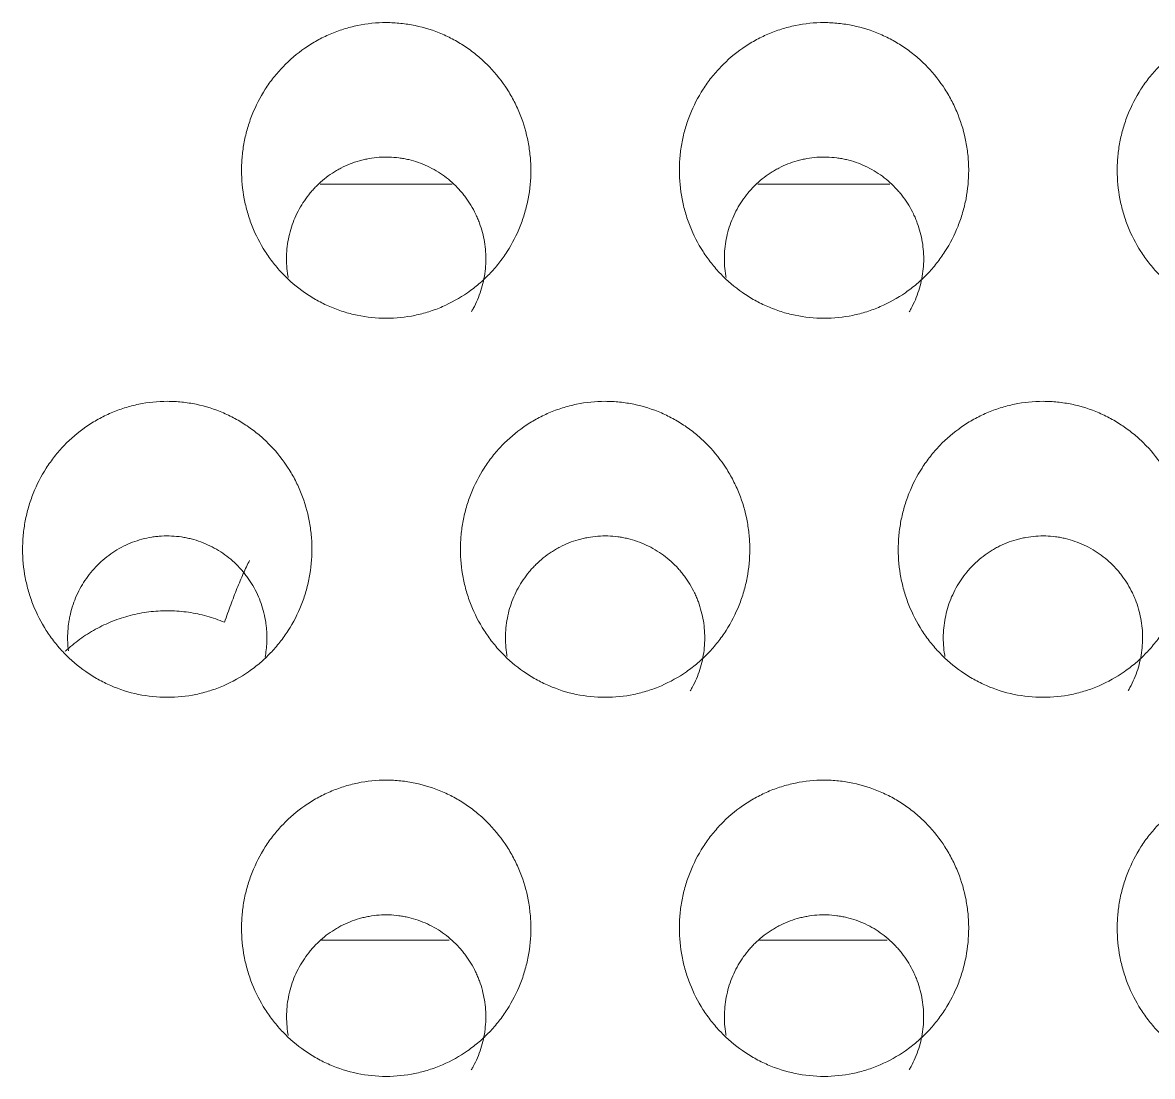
# Model space of a CAD drawing. Header units: inches. Extents: x 3778 to 56227, y -16914 to 35091.
# Drawn here: x 42597.91 to 42605.61, y -12648.33 to -12641.14 of the extents above; entities that cross this region are included whole.
import ezdxf

# ---------------------------------------------------------------- set-up
doc = ezdxf.new("R2010")
doc.units = ezdxf.units.IN
doc.header["$LTSCALE"] = 100
doc.header["$MEASUREMENT"] = 0
doc.layers.add('2-con', color=2, linetype='Continuous')
doc.layers.add('mark-B', color=2, linetype='Continuous', lineweight=20)

# ---------------------------------------------------------------- blocks, each defined once
blk = doc.blocks.new('무풍1WAY 대형')
at = {"layer": 'mark-B'}
for p, q in [((80.2464, -431.5502), (81.1172, -431.5502)), ((83.2341, -431.5502), (84.1049, -431.5502))]:
    blk.add_line(p, q, dxfattribs=at)
for points, knots in [([(77.6887, -430.621), (77.6222, -430.621), (77.5569, -430.6278), (77.4607, -430.6478), (77.4289, -430.6561), (77.3816, -430.671), (77.3659, -430.6764), (77.3349, -430.688), (77.3197, -430.6942), (77.2443, -430.7268), (77.1873, -430.7587), (77.1064, -430.815), (77.0802, -430.8354), (77.0303, -430.8781), (76.9829, -430.923), (76.9402, -430.9722), (76.91, -431.0107), (76.9002, -431.0238), (76.8812, -431.0505), (76.872, -431.0641), (76.8277, -431.1333), (76.7982, -431.1912), (76.7623, -431.2817), (76.7517, -431.3125), (76.738, -431.3595), (76.7338, -431.3754), (76.7262, -431.4073), (76.7228, -431.4232), (76.7076, -431.5031), (76.7015, -431.5675), (76.7015, -431.6487), (76.7019, -431.6649), (76.7034, -431.6975), (76.7046, -431.7139), (76.7092, -431.7628), (76.7138, -431.795), (76.732, -431.8905), (76.7501, -431.9527), (76.7861, -432.0436), (76.7998, -432.0737), (76.8295, -432.1318), (76.8458, -432.16), (76.8982, -432.2419), (76.9384, -432.2932), (76.9953, -432.3527), (77.007, -432.3643), (77.0309, -432.3868), (77.0674, -432.4197), (77.1318, -432.4696), (77.1871, -432.5043), (77.2301, -432.5283), (77.2447, -432.536), (77.2743, -432.5506), (77.2894, -432.5576), (77.365, -432.5903), (77.4274, -432.6101), (77.5237, -432.6302), (77.5563, -432.6353), (77.6224, -432.6421), (77.6553, -432.6438), (77.7538, -432.6439), (77.819, -432.6373), (77.9, -432.6206), (77.9162, -432.6168), (77.9482, -432.6084), (77.9957, -432.5947), (78.0724, -432.5661), (78.1312, -432.5372), (78.1886, -432.5052), (78.2168, -432.4876), (78.2978, -432.4312), (78.3473, -432.3888), (78.4039, -432.3299), (78.4149, -432.3178), (78.4364, -432.293), (78.447, -432.2803), (78.4775, -432.2416), (78.4964, -432.2149), (78.549, -432.1328), (78.5787, -432.075), (78.609, -431.9989), (78.6147, -431.9835), (78.6253, -431.9525), (78.64, -431.9059), (78.659, -431.8271), (78.6681, -431.7629), (78.6727, -431.7144), (78.6739, -431.6982), (78.6754, -431.6655), (78.6758, -431.6491), (78.6758, -431.5674), (78.6697, -431.5029), (78.6516, -431.4075), (78.644, -431.3759), (78.6304, -431.3288), (78.6254, -431.3132), (78.6148, -431.2821), (78.6092, -431.2668), (78.5791, -431.1911), (78.5496, -431.1334), (78.4971, -431.0511), (78.4782, -431.0245), (78.4375, -430.9726), (78.416, -430.9479), (78.3484, -430.8772), (78.299, -430.8347), (78.2318, -430.7877), (78.218, -430.7786), (78.19, -430.761), (78.1758, -430.7526), (78.1327, -430.7285), (78.1034, -430.714), (78.0134, -430.675), (77.9509, -430.655), (77.8209, -430.6278), (77.7551, -430.621), (77.6887, -430.621)], [0, 0, 0, 0, 0.03125, 0.03125, 0.046875, 0.046875, 0.054688, 0.054688, 0.0625, 0.0625, 0.09375, 0.09375, 0.109375, 0.109375, 0.125, 0.140625, 0.140625, 0.148438, 0.148438, 0.15625, 0.15625, 0.1875, 0.1875, 0.203125, 0.203125, 0.210938, 0.210938, 0.21875, 0.21875, 0.25, 0.25, 0.257813, 0.257813, 0.265625, 0.265625, 0.28125, 0.28125, 0.3125, 0.3125, 0.328125, 0.328125, 0.34375, 0.34375, 0.375, 0.375, 0.382812, 0.382812, 0.390625, 0.40625, 0.421875, 0.421875, 0.429687, 0.429687, 0.4375, 0.4375, 0.46875, 0.46875, 0.484375, 0.484375, 0.5, 0.5, 0.53125, 0.53125, 0.539063, 0.539063, 0.546875, 0.5625, 0.578125, 0.578125, 0.59375, 0.59375, 0.625, 0.625, 0.632813, 0.632813, 0.640625, 0.640625, 0.65625, 0.65625, 0.6875, 0.6875, 0.695313, 0.695313, 0.703125, 0.71875, 0.734375, 0.734375, 0.742188, 0.742188, 0.75, 0.75, 0.78125, 0.78125, 0.796875, 0.796875, 0.804688, 0.804688, 0.8125, 0.8125, 0.84375, 0.84375, 0.859375, 0.859375, 0.875, 0.875, 0.90625, 0.90625, 0.914063, 0.914063, 0.921875, 0.921875, 0.9375, 0.9375, 0.96875, 0.96875, 1, 1, 1, 1]), ([(80.6762, -430.621), (80.6098, -430.621), (80.5445, -430.6278), (80.4482, -430.6478), (80.4164, -430.6561), (80.3692, -430.671), (80.3535, -430.6764), (80.3225, -430.688), (80.3072, -430.6942), (80.2319, -430.7268), (80.1748, -430.7587), (80.094, -430.815), (80.0677, -430.8354), (80.0179, -430.8781), (79.9705, -430.923), (79.9278, -430.9722), (79.8975, -431.0107), (79.8877, -431.0238), (79.8688, -431.0505), (79.8595, -431.0641), (79.8153, -431.1333), (79.7857, -431.1912), (79.7498, -431.2817), (79.7393, -431.3125), (79.7256, -431.3595), (79.7214, -431.3754), (79.7137, -431.4073), (79.7103, -431.4232), (79.6951, -431.5031), (79.6891, -431.5675), (79.6891, -431.6487), (79.6894, -431.6649), (79.691, -431.6975), (79.6921, -431.7139), (79.6967, -431.7628), (79.7014, -431.795), (79.7196, -431.8905), (79.7376, -431.9527), (79.7737, -432.0436), (79.7873, -432.0737), (79.8171, -432.1318), (79.8333, -432.16), (79.8858, -432.2419), (79.9259, -432.2932), (79.9829, -432.3527), (79.9946, -432.3643), (80.0184, -432.3868), (80.0549, -432.4197), (80.1193, -432.4696), (80.1747, -432.5043), (80.2176, -432.5283), (80.2322, -432.536), (80.2619, -432.5506), (80.2769, -432.5576), (80.3526, -432.5903), (80.4149, -432.6101), (80.5112, -432.6302), (80.5438, -432.6353), (80.6099, -432.6421), (80.6429, -432.6438), (80.7413, -432.6439), (80.8065, -432.6373), (80.8875, -432.6206), (80.9037, -432.6168), (80.9357, -432.6084), (80.9832, -432.5947), (81.06, -432.5661), (81.1187, -432.5372), (81.1762, -432.5052), (81.2044, -432.4876), (81.2853, -432.4312), (81.3348, -432.3888), (81.3914, -432.3299), (81.4025, -432.3178), (81.424, -432.293), (81.4345, -432.2803), (81.465, -432.2416), (81.4839, -432.2149), (81.5366, -432.1328), (81.5663, -432.075), (81.5965, -431.9989), (81.6022, -431.9835), (81.6128, -431.9525), (81.6276, -431.9059), (81.6465, -431.8271), (81.6557, -431.7629), (81.6603, -431.7144), (81.6614, -431.6982), (81.663, -431.6655), (81.6634, -431.6491), (81.6634, -431.5674), (81.6573, -431.5029), (81.6391, -431.4075), (81.6316, -431.3759), (81.6179, -431.3288), (81.613, -431.3132), (81.6024, -431.2821), (81.5967, -431.2668), (81.5667, -431.1911), (81.5371, -431.1334), (81.4846, -431.0511), (81.4657, -431.0245), (81.425, -430.9726), (81.4035, -430.9479), (81.3359, -430.8772), (81.2865, -430.8347), (81.2193, -430.7877), (81.2056, -430.7786), (81.1776, -430.761), (81.1633, -430.7526), (81.1203, -430.7285), (81.0909, -430.714), (81.001, -430.675), (80.9385, -430.655), (80.8084, -430.6278), (80.7427, -430.621), (80.6762, -430.621)], [0, 0, 0, 0, 0.03125, 0.03125, 0.046875, 0.046875, 0.054688, 0.054688, 0.0625, 0.0625, 0.09375, 0.09375, 0.109375, 0.109375, 0.125, 0.140625, 0.140625, 0.148438, 0.148438, 0.15625, 0.15625, 0.1875, 0.1875, 0.203125, 0.203125, 0.210938, 0.210938, 0.21875, 0.21875, 0.25, 0.25, 0.257813, 0.257813, 0.265625, 0.265625, 0.28125, 0.28125, 0.3125, 0.3125, 0.328125, 0.328125, 0.34375, 0.34375, 0.375, 0.375, 0.382813, 0.382813, 0.390625, 0.40625, 0.421875, 0.421875, 0.429688, 0.429688, 0.4375, 0.4375, 0.46875, 0.46875, 0.484375, 0.484375, 0.5, 0.5, 0.53125, 0.53125, 0.539063, 0.539063, 0.546875, 0.5625, 0.578125, 0.578125, 0.59375, 0.59375, 0.625, 0.625, 0.632813, 0.632813, 0.640625, 0.640625, 0.65625, 0.65625, 0.6875, 0.6875, 0.695313, 0.695313, 0.703125, 0.71875, 0.734375, 0.734375, 0.742188, 0.742188, 0.75, 0.75, 0.78125, 0.78125, 0.796875, 0.796875, 0.804688, 0.804688, 0.8125, 0.8125, 0.84375, 0.84375, 0.859375, 0.859375, 0.875, 0.875, 0.90625, 0.90625, 0.914062, 0.914062, 0.921875, 0.921875, 0.9375, 0.9375, 0.96875, 0.96875, 1, 1, 1, 1]), ([(83.6638, -430.621), (83.5973, -430.621), (83.532, -430.6278), (83.4358, -430.6478), (83.404, -430.6561), (83.3567, -430.671), (83.341, -430.6764), (83.31, -430.688), (83.2948, -430.6942), (83.2194, -430.7268), (83.1624, -430.7587), (83.0815, -430.815), (83.0553, -430.8354), (83.0054, -430.8781), (82.958, -430.923), (82.9153, -430.9722), (82.8851, -431.0107), (82.8753, -431.0238), (82.8563, -431.0505), (82.8471, -431.0641), (82.8028, -431.1333), (82.7733, -431.1912), (82.7374, -431.2817), (82.7268, -431.3125), (82.7131, -431.3595), (82.7089, -431.3754), (82.7013, -431.4073), (82.6979, -431.4232), (82.6827, -431.5031), (82.6766, -431.5675), (82.6766, -431.6487), (82.677, -431.6649), (82.6785, -431.6975), (82.6797, -431.7139), (82.6843, -431.7628), (82.6889, -431.795), (82.7071, -431.8905), (82.7252, -431.9527), (82.7612, -432.0436), (82.7749, -432.0737), (82.8046, -432.1318), (82.8208, -432.16), (82.8733, -432.2419), (82.9134, -432.2932), (82.9704, -432.3527), (82.9821, -432.3643), (83.006, -432.3868), (83.0425, -432.4197), (83.1069, -432.4696), (83.1622, -432.5043), (83.2052, -432.5283), (83.2198, -432.536), (83.2494, -432.5506), (83.2645, -432.5576), (83.3401, -432.5903), (83.4025, -432.6101), (83.4988, -432.6302), (83.5314, -432.6353), (83.5975, -432.6421), (83.6304, -432.6438), (83.7289, -432.6439), (83.7941, -432.6373), (83.875, -432.6206), (83.8913, -432.6168), (83.9233, -432.6084), (83.9708, -432.5947), (84.0475, -432.5661), (84.1063, -432.5372), (84.1637, -432.5052), (84.1919, -432.4876), (84.2729, -432.4312), (84.3224, -432.3888), (84.379, -432.3299), (84.39, -432.3178), (84.4115, -432.293), (84.4221, -432.2803), (84.4526, -432.2416), (84.4715, -432.2149), (84.5241, -432.1328), (84.5538, -432.075), (84.584, -431.9989), (84.5898, -431.9835), (84.6004, -431.9525), (84.6151, -431.9059), (84.634, -431.8271), (84.6432, -431.7629), (84.6478, -431.7144), (84.649, -431.6982), (84.6505, -431.6655), (84.6509, -431.6491), (84.6509, -431.5674), (84.6448, -431.5029), (84.6267, -431.4075), (84.6191, -431.3759), (84.6055, -431.3288), (84.6005, -431.3132), (84.5899, -431.2821), (84.5842, -431.2668), (84.5542, -431.1911), (84.5247, -431.1334), (84.4722, -431.0511), (84.4533, -431.0245), (84.4125, -430.9726), (84.3911, -430.9479), (84.3235, -430.8772), (84.2741, -430.8347), (84.2069, -430.7877), (84.1931, -430.7786), (84.1651, -430.761), (84.1509, -430.7526), (84.1078, -430.7285), (84.0785, -430.714), (83.9885, -430.675), (83.926, -430.655), (83.796, -430.6278), (83.7302, -430.621), (83.6638, -430.621)], [0, 0, 0, 0, 0.03125, 0.03125, 0.046875, 0.046875, 0.054687, 0.054687, 0.0625, 0.0625, 0.09375, 0.09375, 0.109375, 0.109375, 0.125, 0.140625, 0.140625, 0.148437, 0.148437, 0.15625, 0.15625, 0.1875, 0.1875, 0.203125, 0.203125, 0.210937, 0.210937, 0.21875, 0.21875, 0.25, 0.25, 0.257812, 0.257812, 0.265625, 0.265625, 0.28125, 0.28125, 0.3125, 0.3125, 0.328125, 0.328125, 0.34375, 0.34375, 0.375, 0.375, 0.382812, 0.382812, 0.390625, 0.40625, 0.421875, 0.421875, 0.429687, 0.429687, 0.4375, 0.4375, 0.46875, 0.46875, 0.484375, 0.484375, 0.5, 0.5, 0.53125, 0.53125, 0.539062, 0.539062, 0.546875, 0.5625, 0.578125, 0.578125, 0.59375, 0.59375, 0.625, 0.625, 0.632812, 0.632812, 0.640625, 0.640625, 0.65625, 0.65625, 0.6875, 0.6875, 0.695312, 0.695312, 0.703125, 0.71875, 0.734375, 0.734375, 0.742187, 0.742187, 0.75, 0.75, 0.78125, 0.78125, 0.796875, 0.796875, 0.804687, 0.804687, 0.8125, 0.8125, 0.84375, 0.84375, 0.859375, 0.859375, 0.875, 0.875, 0.90625, 0.90625, 0.914062, 0.914062, 0.921875, 0.921875, 0.9375, 0.9375, 0.96875, 0.96875, 1, 1, 1, 1]), ([(80.0956, -430.6651), (80.0912, -430.6725), (80.0869, -430.68), (80.0719, -430.7075), (80.0621, -430.7278), (80.0358, -430.7896), (80.0222, -430.8321), (80.0079, -430.898), (80.0042, -430.9204), (79.9988, -430.9651), (79.9972, -430.9876), (79.9967, -431.0102)], [0, 0, 0, 0, 0.071147, 0.071147, 0.256917, 0.256917, 0.628459, 0.628459, 0.814229, 0.814229, 1, 1, 1, 1]), ([(83.0832, -430.6651), (83.0788, -430.6725), (83.0745, -430.68), (83.0595, -430.7075), (83.0497, -430.7278), (83.0233, -430.7896), (83.0098, -430.8321), (82.9955, -430.898), (82.9917, -430.9204), (82.9864, -430.9651), (82.9848, -430.9876), (82.9842, -431.0102)], [0, 0, 0, 0, 0.071147, 0.071147, 0.256917, 0.256917, 0.628459, 0.628459, 0.814229, 0.814229, 1, 1, 1, 1]), ([(79.9967, -431.0102), (79.9956, -431.0554), (80.002, -431.1442), (80.0244, -431.2303), (80.0438, -431.2831), (80.048, -431.2937), (80.0568, -431.3144), (80.0706, -431.3452), (80.0972, -431.3943), (80.1221, -431.4315), (80.1422, -431.4585), (80.1491, -431.4674), (80.1635, -431.4848), (80.1709, -431.4934), (80.209, -431.5354), (80.2423, -431.5655), (80.2965, -431.6055), (80.3152, -431.618), (80.3542, -431.6412), (80.3744, -431.6519), (80.436, -431.6806), (80.4785, -431.6954), (80.5335, -431.7085), (80.5446, -431.7108), (80.567, -431.7149), (80.5783, -431.7167), (80.6123, -431.7212), (80.6349, -431.723), (80.7026, -431.7249), (80.7477, -431.7216), (80.8039, -431.7116), (80.8151, -431.7093), (80.8372, -431.7042), (80.8702, -431.6956), (80.9235, -431.6774), (80.9646, -431.6585), (80.9948, -431.6428), (81.0047, -431.6372), (81.0244, -431.6257), (81.034, -431.6197), (81.0812, -431.5887), (81.1161, -431.5604), (81.1562, -431.5207), (81.164, -431.5126), (81.1794, -431.4959), (81.1868, -431.4873), (81.2085, -431.4612), (81.222, -431.4432), (81.2597, -431.3876), (81.2812, -431.3483), (81.3167, -431.2651), (81.3302, -431.2224), (81.3445, -431.157), (81.3482, -431.1349), (81.3535, -431.0904), (81.3552, -431.0678), (81.3569, -431.0004), (81.3538, -430.956), (81.3459, -430.9078), (81.3452, -430.9036), (81.3444, -430.8995)], [0, 0, 0, 0, 0.0585, 0.117, 0.117, 0.131625, 0.131625, 0.14625, 0.1755, 0.20475, 0.20475, 0.219375, 0.219375, 0.234, 0.234, 0.2925, 0.2925, 0.32175, 0.32175, 0.351, 0.351, 0.409501, 0.409501, 0.424126, 0.424126, 0.438751, 0.438751, 0.468001, 0.468001, 0.526501, 0.526501, 0.541126, 0.541126, 0.555751, 0.585001, 0.614251, 0.614251, 0.628876, 0.628876, 0.643501, 0.643501, 0.702001, 0.702001, 0.716626, 0.716626, 0.731251, 0.731251, 0.760501, 0.760501, 0.819001, 0.819001, 0.877501, 0.877501, 0.906751, 0.906751, 0.936001, 0.936001, 0.994501, 0.994501, 1, 1, 1, 1]), ([(82.9842, -431.0102), (82.9831, -431.0554), (82.9895, -431.1442), (83.012, -431.2303), (83.0314, -431.2831), (83.0355, -431.2937), (83.0443, -431.3144), (83.0582, -431.3452), (83.0848, -431.3943), (83.1097, -431.4315), (83.1297, -431.4585), (83.1367, -431.4674), (83.151, -431.4848), (83.1584, -431.4934), (83.1966, -431.5354), (83.2299, -431.5655), (83.284, -431.6055), (83.3028, -431.618), (83.3417, -431.6412), (83.362, -431.6519), (83.4235, -431.6806), (83.4661, -431.6954), (83.5211, -431.7085), (83.5322, -431.7108), (83.5546, -431.7149), (83.5659, -431.7167), (83.5998, -431.7212), (83.6224, -431.723), (83.6901, -431.7249), (83.7352, -431.7216), (83.7914, -431.7116), (83.8026, -431.7093), (83.8248, -431.7042), (83.8577, -431.6956), (83.911, -431.6774), (83.9521, -431.6585), (83.9823, -431.6428), (83.9923, -431.6372), (84.0119, -431.6257), (84.0215, -431.6197), (84.0688, -431.5887), (84.1036, -431.5604), (84.1437, -431.5207), (84.1516, -431.5126), (84.1669, -431.4959), (84.1744, -431.4873), (84.196, -431.4612), (84.2095, -431.4432), (84.2472, -431.3876), (84.2687, -431.3483), (84.3043, -431.2651), (84.3178, -431.2224), (84.332, -431.157), (84.3357, -431.1349), (84.3411, -431.0904), (84.3427, -431.0678), (84.3444, -431.0004), (84.3413, -430.956), (84.3334, -430.9078), (84.3327, -430.9036), (84.332, -430.8995)], [0, 0, 0, 0, 0.0585, 0.117, 0.117, 0.131625, 0.131625, 0.14625, 0.1755, 0.20475, 0.20475, 0.219375, 0.219375, 0.234, 0.234, 0.2925, 0.2925, 0.32175, 0.32175, 0.351, 0.351, 0.409501, 0.409501, 0.424126, 0.424126, 0.438751, 0.438751, 0.468001, 0.468001, 0.526501, 0.526501, 0.541126, 0.541126, 0.555751, 0.585001, 0.614251, 0.614251, 0.628876, 0.628876, 0.643501, 0.643501, 0.702001, 0.702001, 0.716626, 0.716626, 0.731251, 0.731251, 0.760501, 0.760501, 0.819001, 0.819001, 0.877501, 0.877501, 0.906751, 0.906751, 0.936001, 0.936001, 0.994501, 0.994501, 1, 1, 1, 1]), ([(79.1824, -433.2088), (79.116, -433.2088), (79.0507, -433.2156), (78.9545, -433.2355), (78.9227, -433.2438), (78.8755, -433.2587), (78.8598, -433.2641), (78.8288, -433.2757), (78.8136, -433.2818), (78.7382, -433.3144), (78.6812, -433.3462), (78.6004, -433.4025), (78.5741, -433.4228), (78.5243, -433.4655), (78.4768, -433.5104), (78.4341, -433.5595), (78.4039, -433.5979), (78.3941, -433.611), (78.3751, -433.6377), (78.3659, -433.6513), (78.3216, -433.7204), (78.292, -433.7783), (78.2561, -433.8687), (78.2456, -433.8994), (78.2319, -433.9465), (78.2277, -433.9623), (78.22, -433.9941), (78.2166, -434.0101), (78.2014, -434.0899), (78.1953, -434.1543), (78.1953, -434.2354), (78.1957, -434.2516), (78.1972, -434.2842), (78.1984, -434.3005), (78.203, -434.3494), (78.2076, -434.3816), (78.2259, -434.477), (78.2439, -434.5391), (78.28, -434.63), (78.2936, -434.6601), (78.3234, -434.7181), (78.3396, -434.7463), (78.3921, -434.8281), (78.4323, -434.8793), (78.4892, -434.9387), (78.5009, -434.9503), (78.5248, -434.9729), (78.5613, -435.0057), (78.6257, -435.0555), (78.681, -435.0901), (78.724, -435.1141), (78.7386, -435.1218), (78.7682, -435.1364), (78.7833, -435.1434), (78.8589, -435.1761), (78.9212, -435.1958), (79.0175, -435.2159), (79.0501, -435.2209), (79.1162, -435.2278), (79.1491, -435.2295), (79.2475, -435.2295), (79.3127, -435.2229), (79.3937, -435.2062), (79.4099, -435.2025), (79.4419, -435.1941), (79.4894, -435.1805), (79.5661, -435.1519), (79.6248, -435.123), (79.6823, -435.0911), (79.7105, -435.0735), (79.7914, -435.0172), (79.8409, -434.9748), (79.8975, -434.916), (79.9085, -434.9039), (79.9301, -434.8792), (79.9406, -434.8665), (79.9711, -434.8278), (79.9901, -434.8012), (80.0427, -434.7191), (80.0724, -434.6613), (80.1027, -434.5853), (80.1084, -434.5699), (80.119, -434.539), (80.1338, -434.4924), (80.1527, -434.4136), (80.1619, -434.3496), (80.1665, -434.3011), (80.1676, -434.2848), (80.1692, -434.2522), (80.1696, -434.2358), (80.1696, -434.1541), (80.1635, -434.0897), (80.1453, -433.9944), (80.1378, -433.9628), (80.1241, -433.9158), (80.1192, -433.9001), (80.1085, -433.8691), (80.1029, -433.8538), (80.0728, -433.7782), (80.0433, -433.7205), (79.9907, -433.6384), (79.9718, -433.6117), (79.9311, -433.5599), (79.9096, -433.5352), (79.842, -433.4646), (79.7926, -433.4222), (79.7254, -433.3752), (79.7117, -433.3661), (79.6836, -433.3486), (79.6694, -433.3402), (79.6264, -433.3161), (79.597, -433.3016), (79.5071, -433.2627), (79.4446, -433.2427), (79.3146, -433.2156), (79.2489, -433.2088), (79.1824, -433.2088)], [0, 0, 0, 0, 0.03125, 0.03125, 0.046875, 0.046875, 0.054687, 0.054687, 0.0625, 0.0625, 0.09375, 0.09375, 0.109375, 0.109375, 0.125, 0.140625, 0.140625, 0.148437, 0.148437, 0.15625, 0.15625, 0.1875, 0.1875, 0.203125, 0.203125, 0.210937, 0.210937, 0.21875, 0.21875, 0.25, 0.25, 0.257812, 0.257812, 0.265625, 0.265625, 0.28125, 0.28125, 0.3125, 0.3125, 0.328125, 0.328125, 0.34375, 0.34375, 0.375, 0.375, 0.382812, 0.382812, 0.390625, 0.40625, 0.421875, 0.421875, 0.429687, 0.429687, 0.4375, 0.4375, 0.46875, 0.46875, 0.484375, 0.484375, 0.5, 0.5, 0.53125, 0.53125, 0.539062, 0.539062, 0.546875, 0.5625, 0.578125, 0.578125, 0.59375, 0.59375, 0.625, 0.625, 0.632812, 0.632812, 0.640625, 0.640625, 0.65625, 0.65625, 0.6875, 0.6875, 0.695312, 0.695312, 0.703125, 0.71875, 0.734375, 0.734375, 0.742187, 0.742187, 0.75, 0.75, 0.78125, 0.78125, 0.796875, 0.796875, 0.804687, 0.804687, 0.8125, 0.8125, 0.84375, 0.84375, 0.859375, 0.859375, 0.875, 0.875, 0.90625, 0.90625, 0.914062, 0.914062, 0.921875, 0.921875, 0.9375, 0.9375, 0.96875, 0.96875, 1, 1, 1, 1]), ([(82.17, -433.2088), (82.1036, -433.2088), (82.0383, -433.2156), (81.9421, -433.2355), (81.9103, -433.2438), (81.8631, -433.2587), (81.8473, -433.2641), (81.8164, -433.2757), (81.8011, -433.2818), (81.7258, -433.3144), (81.6687, -433.3462), (81.5879, -433.4025), (81.5617, -433.4228), (81.5118, -433.4655), (81.4644, -433.5104), (81.4217, -433.5595), (81.3914, -433.5979), (81.3816, -433.611), (81.3626, -433.6377), (81.3534, -433.6513), (81.3091, -433.7204), (81.2796, -433.7783), (81.2437, -433.8687), (81.2331, -433.8994), (81.2194, -433.9465), (81.2152, -433.9623), (81.2076, -433.9941), (81.2041, -434.0101), (81.1889, -434.0899), (81.1829, -434.1543), (81.1829, -434.2354), (81.1832, -434.2516), (81.1848, -434.2842), (81.1859, -434.3005), (81.1906, -434.3494), (81.1952, -434.3816), (81.2134, -434.477), (81.2314, -434.5391), (81.2675, -434.63), (81.2812, -434.6601), (81.311, -434.7181), (81.3272, -434.7463), (81.3797, -434.8281), (81.4198, -434.8793), (81.4768, -434.9387), (81.4885, -434.9503), (81.5123, -434.9729), (81.5488, -435.0057), (81.6132, -435.0555), (81.6686, -435.0901), (81.7116, -435.1141), (81.7261, -435.1218), (81.7558, -435.1364), (81.7708, -435.1434), (81.8464, -435.1761), (81.9088, -435.1958), (82.0051, -435.2159), (82.0376, -435.2209), (82.1037, -435.2278), (82.1366, -435.2295), (82.2351, -435.2295), (82.3003, -435.2229), (82.3812, -435.2062), (82.3974, -435.2025), (82.4294, -435.1941), (82.4769, -435.1805), (82.5536, -435.1519), (82.6124, -435.123), (82.6698, -435.0911), (82.698, -435.0735), (82.7789, -435.0172), (82.8285, -434.9748), (82.885, -434.916), (82.8961, -434.9039), (82.9176, -434.8792), (82.9282, -434.8665), (82.9587, -434.8278), (82.9776, -434.8012), (83.0303, -434.7191), (83.0599, -434.6613), (83.0902, -434.5853), (83.0959, -434.5699), (83.1065, -434.539), (83.1213, -434.4924), (83.1402, -434.4136), (83.1494, -434.3496), (83.154, -434.3011), (83.1552, -434.2848), (83.1567, -434.2522), (83.1571, -434.2358), (83.1571, -434.1541), (83.151, -434.0897), (83.1329, -433.9944), (83.1253, -433.9628), (83.1117, -433.9158), (83.1067, -433.9001), (83.0961, -433.8691), (83.0904, -433.8538), (83.0604, -433.7782), (83.0308, -433.7205), (82.9783, -433.6384), (82.9594, -433.6117), (82.9186, -433.5599), (82.8972, -433.5352), (82.8295, -433.4646), (82.7802, -433.4222), (82.7129, -433.3752), (82.6992, -433.3661), (82.6712, -433.3486), (82.657, -433.3402), (82.6139, -433.3161), (82.5845, -433.3016), (82.4946, -433.2627), (82.4322, -433.2427), (82.3022, -433.2156), (82.2364, -433.2088), (82.17, -433.2088)], [0, 0, 0, 0, 0.03125, 0.03125, 0.046875, 0.046875, 0.054688, 0.054688, 0.0625, 0.0625, 0.09375, 0.09375, 0.109375, 0.109375, 0.125, 0.140625, 0.140625, 0.148438, 0.148438, 0.15625, 0.15625, 0.1875, 0.1875, 0.203125, 0.203125, 0.210938, 0.210938, 0.21875, 0.21875, 0.25, 0.25, 0.257813, 0.257813, 0.265625, 0.265625, 0.28125, 0.28125, 0.3125, 0.3125, 0.328125, 0.328125, 0.34375, 0.34375, 0.375, 0.375, 0.382812, 0.382812, 0.390625, 0.40625, 0.421875, 0.421875, 0.429687, 0.429687, 0.4375, 0.4375, 0.46875, 0.46875, 0.484375, 0.484375, 0.5, 0.5, 0.53125, 0.53125, 0.539062, 0.539062, 0.546875, 0.5625, 0.578125, 0.578125, 0.59375, 0.59375, 0.625, 0.625, 0.632812, 0.632812, 0.640625, 0.640625, 0.65625, 0.65625, 0.6875, 0.6875, 0.695312, 0.695312, 0.703125, 0.71875, 0.734375, 0.734375, 0.742187, 0.742187, 0.75, 0.75, 0.78125, 0.78125, 0.796875, 0.796875, 0.804687, 0.804687, 0.8125, 0.8125, 0.84375, 0.84375, 0.859375, 0.859375, 0.875, 0.875, 0.90625, 0.90625, 0.914063, 0.914063, 0.921875, 0.921875, 0.9375, 0.9375, 0.96875, 0.96875, 1, 1, 1, 1]), ([(85.1575, -433.2088), (85.0911, -433.2088), (85.0258, -433.2156), (84.9296, -433.2355), (84.8978, -433.2438), (84.8506, -433.2587), (84.8349, -433.2641), (84.8039, -433.2757), (84.7887, -433.2818), (84.7133, -433.3144), (84.6563, -433.3462), (84.5755, -433.4025), (84.5492, -433.4228), (84.4994, -433.4655), (84.4519, -433.5104), (84.4092, -433.5595), (84.379, -433.5979), (84.3692, -433.611), (84.3502, -433.6377), (84.341, -433.6513), (84.2967, -433.7204), (84.2671, -433.7783), (84.2312, -433.8687), (84.2207, -433.8994), (84.207, -433.9465), (84.2027, -433.9623), (84.1951, -433.9941), (84.1917, -434.0101), (84.1765, -434.0899), (84.1704, -434.1543), (84.1704, -434.2354), (84.1708, -434.2516), (84.1723, -434.2842), (84.1735, -434.3005), (84.1781, -434.3494), (84.1827, -434.3816), (84.201, -434.477), (84.219, -434.5391), (84.2551, -434.63), (84.2687, -434.6601), (84.2985, -434.7181), (84.3147, -434.7463), (84.3672, -434.8281), (84.4074, -434.8793), (84.4643, -434.9387), (84.476, -434.9503), (84.4999, -434.9729), (84.5364, -435.0057), (84.6008, -435.0555), (84.6561, -435.0901), (84.6991, -435.1141), (84.7137, -435.1218), (84.7433, -435.1364), (84.7584, -435.1434), (84.834, -435.1761), (84.8963, -435.1958), (84.9926, -435.2159), (85.0252, -435.2209), (85.0913, -435.2278), (85.1242, -435.2295), (85.2226, -435.2295), (85.2878, -435.2229), (85.3688, -435.2062), (85.385, -435.2025), (85.417, -435.1941), (85.4645, -435.1805), (85.5412, -435.1519), (85.5999, -435.123), (85.6574, -435.0911), (85.6856, -435.0735), (85.7665, -435.0172), (85.816, -434.9748), (85.8726, -434.916), (85.8836, -434.9039), (85.9052, -434.8792), (85.9157, -434.8665), (85.9462, -434.8278), (85.9652, -434.8012), (86.0178, -434.7191), (86.0475, -434.6613), (86.0777, -434.5853), (86.0835, -434.5699), (86.0941, -434.539), (86.1089, -434.4924), (86.1278, -434.4136), (86.1369, -434.3496), (86.1416, -434.3011), (86.1427, -434.2848), (86.1443, -434.2522), (86.1447, -434.2358), (86.1447, -434.1541), (86.1385, -434.0897), (86.1204, -433.9944), (86.1129, -433.9628), (86.0992, -433.9158), (86.0943, -433.9001), (86.0836, -433.8691), (86.078, -433.8538), (86.0479, -433.7782), (86.0184, -433.7205), (85.9658, -433.6384), (85.9469, -433.6117), (85.9062, -433.5599), (85.8847, -433.5352), (85.8171, -433.4646), (85.7677, -433.4222), (85.7005, -433.3752), (85.6868, -433.3661), (85.6587, -433.3486), (85.6445, -433.3402), (85.6014, -433.3161), (85.5721, -433.3016), (85.4822, -433.2627), (85.4197, -433.2427), (85.2897, -433.2156), (85.224, -433.2088), (85.1575, -433.2088)], [0, 0, 0, 0, 0.03125, 0.03125, 0.046875, 0.046875, 0.054688, 0.054688, 0.0625, 0.0625, 0.09375, 0.09375, 0.109375, 0.109375, 0.125, 0.140625, 0.140625, 0.148438, 0.148438, 0.15625, 0.15625, 0.1875, 0.1875, 0.203125, 0.203125, 0.210938, 0.210938, 0.21875, 0.21875, 0.25, 0.25, 0.257813, 0.257813, 0.265625, 0.265625, 0.28125, 0.28125, 0.3125, 0.3125, 0.328125, 0.328125, 0.34375, 0.34375, 0.375, 0.375, 0.382813, 0.382813, 0.390625, 0.40625, 0.421875, 0.421875, 0.429688, 0.429688, 0.4375, 0.4375, 0.46875, 0.46875, 0.484375, 0.484375, 0.5, 0.5, 0.53125, 0.53125, 0.539063, 0.539063, 0.546875, 0.5625, 0.578125, 0.578125, 0.59375, 0.59375, 0.625, 0.625, 0.632813, 0.632813, 0.640625, 0.640625, 0.65625, 0.65625, 0.6875, 0.6875, 0.695313, 0.695313, 0.703125, 0.71875, 0.734375, 0.734375, 0.742188, 0.742188, 0.75, 0.75, 0.78125, 0.78125, 0.796875, 0.796875, 0.804688, 0.804688, 0.8125, 0.8125, 0.84375, 0.84375, 0.859375, 0.859375, 0.875, 0.875, 0.90625, 0.90625, 0.914063, 0.914063, 0.921875, 0.921875, 0.9375, 0.9375, 0.96875, 0.96875, 1, 1, 1, 1]), ([(78.6015, -433.2529), (78.5972, -433.2602), (78.593, -433.2676), (78.5781, -433.2949), (78.5683, -433.3152), (78.5419, -433.3769), (78.5283, -433.4195), (78.514, -433.4853), (78.5102, -433.5077), (78.5049, -433.5524), (78.5033, -433.5749), (78.5027, -433.5975)], [0, 0, 0, 0, 0.069944, 0.069944, 0.255955, 0.255955, 0.627978, 0.627978, 0.813989, 0.813989, 1, 1, 1, 1]), ([(81.5891, -433.2529), (81.5848, -433.2602), (81.5805, -433.2676), (81.5656, -433.2949), (81.5558, -433.3152), (81.5294, -433.3769), (81.5159, -433.4195), (81.5016, -433.4853), (81.4978, -433.5077), (81.4924, -433.5524), (81.4908, -433.5749), (81.4903, -433.5975)], [0, 0, 0, 0, 0.069944, 0.069944, 0.255955, 0.255955, 0.627978, 0.627978, 0.813989, 0.813989, 1, 1, 1, 1]), ([(78.5027, -433.5975), (78.5016, -433.6426), (78.508, -433.7314), (78.5305, -433.8174), (78.5499, -433.8702), (78.5541, -433.8808), (78.5629, -433.9015), (78.5767, -433.9323), (78.6033, -433.9814), (78.6282, -434.0185), (78.6483, -434.0455), (78.6553, -434.0543), (78.6696, -434.0718), (78.677, -434.0804), (78.7152, -434.1223), (78.7485, -434.1524), (78.8027, -434.1924), (78.8214, -434.2049), (78.8604, -434.228), (78.8806, -434.2387), (78.9422, -434.2674), (78.9847, -434.2821), (79.0397, -434.2952), (79.0508, -434.2976), (79.0732, -434.3017), (79.0845, -434.3035), (79.1185, -434.3079), (79.1411, -434.3097), (79.2088, -434.3116), (79.2538, -434.3083), (79.3101, -434.2983), (79.3213, -434.2961), (79.3434, -434.2909), (79.3763, -434.2824), (79.4297, -434.2642), (79.4707, -434.2454), (79.5009, -434.2297), (79.5109, -434.2241), (79.5306, -434.2126), (79.5402, -434.2066), (79.5874, -434.1756), (79.6223, -434.1473), (79.6624, -434.1077), (79.6703, -434.0996), (79.6856, -434.0829), (79.6931, -434.0743), (79.7147, -434.0483), (79.7282, -434.0303), (79.766, -433.9747), (79.7875, -433.9354), (79.8231, -433.8523), (79.8366, -433.8096), (79.8508, -433.7442), (79.8546, -433.7222), (79.8599, -433.6777), (79.8616, -433.6551), (79.8633, -433.5878), (79.8602, -433.5433), (79.8523, -433.4952), (79.8516, -433.4912), (79.8509, -433.4871)], [0, 0, 0, 0, 0.058507, 0.117014, 0.117014, 0.131641, 0.131641, 0.146267, 0.175521, 0.204774, 0.204774, 0.219401, 0.219401, 0.234028, 0.234028, 0.292535, 0.292535, 0.321788, 0.321788, 0.351042, 0.351042, 0.409548, 0.409548, 0.424175, 0.424175, 0.438802, 0.438802, 0.468055, 0.468055, 0.526562, 0.526562, 0.541189, 0.541189, 0.555816, 0.585069, 0.614323, 0.614323, 0.628949, 0.628949, 0.643576, 0.643576, 0.702083, 0.702083, 0.71671, 0.71671, 0.731336, 0.731336, 0.76059, 0.76059, 0.819097, 0.819097, 0.877604, 0.877604, 0.906857, 0.906857, 0.936111, 0.936111, 0.994618, 0.994618, 1, 1, 1, 1]), ([(81.4903, -433.5975), (81.4892, -433.6426), (81.4956, -433.7314), (81.5181, -433.8174), (81.5375, -433.8702), (81.5416, -433.8808), (81.5504, -433.9015), (81.5643, -433.9323), (81.5909, -433.9814), (81.6158, -434.0185), (81.6359, -434.0455), (81.6428, -434.0543), (81.6572, -434.0718), (81.6646, -434.0804), (81.7027, -434.1223), (81.736, -434.1524), (81.7902, -434.1924), (81.809, -434.2049), (81.8479, -434.228), (81.8682, -434.2387), (81.9297, -434.2674), (81.9723, -434.2821), (82.0273, -434.2952), (82.0384, -434.2976), (82.0608, -434.3017), (82.0721, -434.3035), (82.106, -434.3079), (82.1286, -434.3097), (82.1963, -434.3116), (82.2414, -434.3083), (82.2976, -434.2983), (82.3088, -434.2961), (82.331, -434.2909), (82.3639, -434.2824), (82.4172, -434.2642), (82.4583, -434.2454), (82.4885, -434.2297), (82.4985, -434.2241), (82.5181, -434.2126), (82.5277, -434.2066), (82.575, -434.1756), (82.6099, -434.1473), (82.65, -434.1077), (82.6578, -434.0996), (82.6732, -434.0829), (82.6806, -434.0743), (82.7023, -434.0483), (82.7158, -434.0303), (82.7535, -433.9747), (82.775, -433.9354), (82.8106, -433.8523), (82.8242, -433.8096), (82.8384, -433.7442), (82.8421, -433.7222), (82.8475, -433.6777), (82.8491, -433.6551), (82.8508, -433.5878), (82.8477, -433.5433), (82.8398, -433.4952), (82.8391, -433.4912), (82.8384, -433.4871)], [0, 0, 0, 0, 0.058507, 0.117014, 0.117014, 0.131641, 0.131641, 0.146267, 0.175521, 0.204774, 0.204774, 0.219401, 0.219401, 0.234028, 0.234028, 0.292535, 0.292535, 0.321788, 0.321788, 0.351042, 0.351042, 0.409548, 0.409548, 0.424175, 0.424175, 0.438802, 0.438802, 0.468055, 0.468055, 0.526562, 0.526562, 0.541189, 0.541189, 0.555816, 0.585069, 0.614323, 0.614323, 0.628949, 0.628949, 0.643576, 0.643576, 0.702083, 0.702083, 0.71671, 0.71671, 0.731336, 0.731336, 0.76059, 0.76059, 0.819097, 0.819097, 0.877604, 0.877604, 0.906857, 0.906857, 0.936111, 0.936111, 0.994618, 0.994618, 1, 1, 1, 1]), ([(84.4901, -433.4819), (84.4836, -433.516), (84.4797, -433.5503), (84.4773, -433.6072), (84.4774, -433.6295), (84.4792, -433.6632), (84.48, -433.6745), (84.4823, -433.6969), (84.4837, -433.708), (84.4919, -433.7633), (84.5025, -433.8066), (84.5246, -433.8699), (84.533, -433.8908), (84.5519, -433.9319), (84.5727, -433.9718), (84.6033, -434.0189), (84.6237, -434.0458), (84.6378, -434.0635), (84.6451, -434.0722), (84.6825, -434.1147), (84.7153, -434.1453), (84.769, -434.1862), (84.7876, -434.1991), (84.8264, -434.2229), (84.8463, -434.2338), (84.9072, -434.2634), (84.9495, -434.2789), (85.0046, -434.2929), (85.0158, -434.2954), (85.0382, -434.2999), (85.0494, -434.3018), (85.083, -434.3068), (85.1279, -434.3111), (85.1844, -434.3108), (85.2184, -434.3079), (85.2411, -434.3054), (85.2524, -434.3039), (85.3085, -434.2948), (85.352, -434.2831), (85.4153, -434.2591), (85.436, -434.25), (85.4768, -434.2296), (85.4965, -434.2184), (85.5535, -434.1823), (85.5888, -434.1546), (85.6378, -434.1079), (85.6535, -434.0913), (85.6828, -434.0571), (85.6966, -434.0394), (85.7352, -433.9845), (85.7573, -433.9456), (85.7758, -433.9043)], [0, 0, 0, 0, 0.052518, 0.052518, 0.086357, 0.086357, 0.103276, 0.103276, 0.120196, 0.120196, 0.187873, 0.187873, 0.221711, 0.221711, 0.25555, 0.289389, 0.306308, 0.306308, 0.323227, 0.323227, 0.390905, 0.390905, 0.424743, 0.424743, 0.458582, 0.458582, 0.526259, 0.526259, 0.543178, 0.543178, 0.560098, 0.560098, 0.593936, 0.627775, 0.644694, 0.644694, 0.661614, 0.661614, 0.729291, 0.729291, 0.76313, 0.76313, 0.796968, 0.796968, 0.864645, 0.864645, 0.898484, 0.898484, 0.932323, 0.932323, 1, 1, 1, 1]), ([(85.8542, -433.5224), (85.8497, -433.5266), (85.8142, -433.5594), (85.7764, -433.5897), (85.724, -433.6266), (85.706, -433.6384), (85.6696, -433.6608), (85.6511, -433.6713), (85.5949, -433.7012), (85.5563, -433.7187), (85.477, -433.7489), (85.4362, -433.7615), (85.3525, -433.7817), (85.2684, -433.7964), (85.1835, -433.8004), (85.1196, -433.7994), (85.0982, -433.7983), (85.0554, -433.7949), (85.034, -433.7925), (84.9704, -433.7832), (84.8872, -433.7657), (84.8067, -433.7379), (84.7673, -433.7213)], [0, 0, 0, 0, 0.015856, 0.125205, 0.125205, 0.17988, 0.17988, 0.234555, 0.234555, 0.343904, 0.343904, 0.453253, 0.453253, 0.562603, 0.671952, 0.671952, 0.726627, 0.726627, 0.781301, 0.781301, 0.890651, 1, 1, 1, 1]), ([(85.7758, -433.9043), (85.7942, -433.863), (85.8085, -433.8205), (85.8213, -433.7659), (85.8236, -433.7549), (85.8277, -433.7327), (85.8295, -433.7216), (85.834, -433.6881), (85.836, -433.6658), (85.8385, -433.6045), (85.8369, -433.5655), (85.832, -433.5265)], [0, 0, 0, 0, 0.347643, 0.347643, 0.434554, 0.434554, 0.521465, 0.521465, 0.695286, 0.695286, 1, 1, 1, 1]), ([(84.7673, -433.7213), (84.753, -433.7617), (84.7388, -433.8012), (84.7102, -433.878), (84.696, -433.9154), (84.6674, -433.9871), (84.6531, -434.0215), (84.6317, -434.0698), (84.6245, -434.0854), (84.6102, -434.1151), (84.6031, -434.1292), (84.5959, -434.1424)], [0, 0, 0, 0, 0.25, 0.25, 0.5, 0.5, 0.75, 0.75, 0.875, 0.875, 1, 1, 1, 1]), ([(77.6887, -435.7965), (77.6223, -435.7965), (77.557, -435.8032), (77.4608, -435.8232), (77.4291, -435.8314), (77.3818, -435.8463), (77.3661, -435.8517), (77.3352, -435.8633), (77.3199, -435.8694), (77.2446, -435.9019), (77.1875, -435.9337), (77.1067, -435.9899), (77.0805, -436.0102), (77.0306, -436.0528), (76.9832, -436.0976), (76.9405, -436.1467), (76.9102, -436.1851), (76.9004, -436.1981), (76.8814, -436.2248), (76.8722, -436.2384), (76.8279, -436.3075), (76.7984, -436.3653), (76.7624, -436.4556), (76.7518, -436.4863), (76.7381, -436.5333), (76.7339, -436.5491), (76.7263, -436.5809), (76.7229, -436.5968), (76.7076, -436.6766), (76.7016, -436.7409), (76.7016, -436.822), (76.702, -436.8382), (76.7035, -436.8707), (76.7046, -436.8871), (76.7093, -436.9359), (76.7139, -436.9681), (76.7321, -437.0634), (76.7502, -437.1255), (76.7863, -437.2163), (76.7999, -437.2463), (76.8297, -437.3043), (76.846, -437.3324), (76.8985, -437.4142), (76.9386, -437.4653), (76.9956, -437.5247), (77.0073, -437.5363), (77.0312, -437.5588), (77.0677, -437.5916), (77.1321, -437.6413), (77.1874, -437.6759), (77.2304, -437.6999), (77.245, -437.7075), (77.2746, -437.7221), (77.2896, -437.7291), (77.3652, -437.7617), (77.4276, -437.7814), (77.5238, -437.8014), (77.5564, -437.8065), (77.6224, -437.8133), (77.6553, -437.815), (77.7537, -437.8151), (77.8189, -437.8085), (77.8998, -437.7918), (77.916, -437.7881), (77.948, -437.7797), (77.9955, -437.7661), (78.0722, -437.7376), (78.1309, -437.7087), (78.1884, -437.6768), (78.2166, -437.6593), (78.2975, -437.6031), (78.347, -437.5607), (78.4036, -437.502), (78.4146, -437.4899), (78.4362, -437.4652), (78.4467, -437.4525), (78.4772, -437.4139), (78.4962, -437.3873), (78.5489, -437.3053), (78.5785, -437.2476), (78.6088, -437.1717), (78.6145, -437.1563), (78.6252, -437.1254), (78.6399, -437.0788), (78.6589, -437.0001), (78.668, -436.9361), (78.6727, -436.8876), (78.6738, -436.8714), (78.6754, -436.8388), (78.6758, -436.8224), (78.6758, -436.7408), (78.6696, -436.6764), (78.6515, -436.5811), (78.6439, -436.5496), (78.6303, -436.5026), (78.6253, -436.487), (78.6147, -436.456), (78.609, -436.4407), (78.579, -436.3651), (78.5494, -436.3075), (78.4968, -436.2255), (78.4779, -436.1988), (78.4372, -436.1471), (78.4157, -436.1224), (78.3481, -436.0519), (78.2987, -436.0096), (78.218, -435.9533), (78.1899, -435.9357), (78.1324, -435.9036), (78.0738, -435.8747), (78.0126, -435.8518), (77.9501, -435.832), (77.9183, -435.8236), (77.8208, -435.8033), (77.7551, -435.7965), (77.6887, -435.7965)], [0, 0, 0, 0, 0.03125, 0.03125, 0.046875, 0.046875, 0.054688, 0.054688, 0.0625, 0.0625, 0.09375, 0.09375, 0.109375, 0.109375, 0.125, 0.140625, 0.140625, 0.148438, 0.148438, 0.15625, 0.15625, 0.1875, 0.1875, 0.203125, 0.203125, 0.210938, 0.210938, 0.21875, 0.21875, 0.25, 0.25, 0.257813, 0.257813, 0.265625, 0.265625, 0.28125, 0.28125, 0.3125, 0.3125, 0.328125, 0.328125, 0.34375, 0.34375, 0.375, 0.375, 0.382813, 0.382813, 0.390625, 0.40625, 0.421875, 0.421875, 0.429688, 0.429688, 0.4375, 0.4375, 0.46875, 0.46875, 0.484375, 0.484375, 0.5, 0.5, 0.53125, 0.53125, 0.539063, 0.539063, 0.546875, 0.5625, 0.578125, 0.578125, 0.59375, 0.59375, 0.625, 0.625, 0.632813, 0.632813, 0.640625, 0.640625, 0.65625, 0.65625, 0.6875, 0.6875, 0.695313, 0.695313, 0.703125, 0.71875, 0.734375, 0.734375, 0.742188, 0.742188, 0.75, 0.75, 0.78125, 0.78125, 0.796875, 0.796875, 0.804688, 0.804688, 0.8125, 0.8125, 0.84375, 0.84375, 0.859375, 0.859375, 0.875, 0.875, 0.90625, 0.90625, 0.921875, 0.921875, 0.9375, 0.953125, 0.953125, 0.96875, 0.96875, 1, 1, 1, 1]), ([(80.6762, -435.7965), (80.6098, -435.7965), (80.5446, -435.8032), (80.4484, -435.8232), (80.4166, -435.8314), (80.3694, -435.8463), (80.3537, -435.8517), (80.3227, -435.8633), (80.3075, -435.8694), (80.2321, -435.9019), (80.1751, -435.9337), (80.0943, -435.9899), (80.068, -436.0102), (80.0182, -436.0528), (79.9707, -436.0976), (79.928, -436.1467), (79.8978, -436.1851), (79.888, -436.1981), (79.869, -436.2248), (79.8598, -436.2384), (79.8155, -436.3075), (79.7859, -436.3653), (79.75, -436.4556), (79.7394, -436.4863), (79.7257, -436.5333), (79.7215, -436.5491), (79.7138, -436.5809), (79.7104, -436.5968), (79.6952, -436.6766), (79.6891, -436.7409), (79.6891, -436.822), (79.6895, -436.8382), (79.691, -436.8707), (79.6922, -436.8871), (79.6968, -436.9359), (79.7014, -436.9681), (79.7197, -437.0634), (79.7377, -437.1255), (79.7738, -437.2163), (79.7875, -437.2463), (79.8173, -437.3043), (79.8335, -437.3324), (79.886, -437.4142), (79.9262, -437.4653), (79.9831, -437.5247), (79.9949, -437.5363), (80.0187, -437.5588), (80.0552, -437.5916), (80.1196, -437.6413), (80.175, -437.6759), (80.2179, -437.6999), (80.2325, -437.7075), (80.2621, -437.7221), (80.2772, -437.7291), (80.3528, -437.7617), (80.4151, -437.7814), (80.5114, -437.8014), (80.5439, -437.8065), (80.61, -437.8133), (80.6429, -437.815), (80.7413, -437.8151), (80.8065, -437.8085), (80.8874, -437.7918), (80.9036, -437.7881), (80.9356, -437.7797), (80.983, -437.7661), (81.0597, -437.7376), (81.1185, -437.7087), (81.1759, -437.6768), (81.2041, -437.6593), (81.285, -437.6031), (81.3346, -437.5607), (81.3911, -437.502), (81.4022, -437.4899), (81.4237, -437.4652), (81.4343, -437.4525), (81.4648, -437.4139), (81.4837, -437.3873), (81.5364, -437.3053), (81.5661, -437.2476), (81.5964, -437.1717), (81.6021, -437.1563), (81.6127, -437.1254), (81.6275, -437.0788), (81.6464, -437.0001), (81.6556, -436.9361), (81.6602, -436.8876), (81.6614, -436.8714), (81.6629, -436.8388), (81.6633, -436.8224), (81.6633, -436.7408), (81.6572, -436.6764), (81.639, -436.5811), (81.6315, -436.5496), (81.6178, -436.5026), (81.6129, -436.487), (81.6022, -436.456), (81.5966, -436.4407), (81.5665, -436.3651), (81.537, -436.3075), (81.4844, -436.2255), (81.4655, -436.1988), (81.4247, -436.1471), (81.4033, -436.1224), (81.3356, -436.0519), (81.2863, -436.0096), (81.2056, -435.9533), (81.1774, -435.9357), (81.12, -435.9036), (81.0613, -435.8747), (81.0001, -435.8518), (80.9377, -435.832), (80.9058, -435.8236), (80.8083, -435.8033), (80.7426, -435.7965), (80.6762, -435.7965)], [0, 0, 0, 0, 0.03125, 0.03125, 0.046875, 0.046875, 0.054687, 0.054687, 0.0625, 0.0625, 0.09375, 0.09375, 0.109375, 0.109375, 0.125, 0.140625, 0.140625, 0.148437, 0.148437, 0.15625, 0.15625, 0.1875, 0.1875, 0.203125, 0.203125, 0.210937, 0.210937, 0.21875, 0.21875, 0.25, 0.25, 0.257812, 0.257812, 0.265625, 0.265625, 0.28125, 0.28125, 0.3125, 0.3125, 0.328125, 0.328125, 0.34375, 0.34375, 0.375, 0.375, 0.382812, 0.382812, 0.390625, 0.40625, 0.421875, 0.421875, 0.429688, 0.429688, 0.4375, 0.4375, 0.46875, 0.46875, 0.484375, 0.484375, 0.5, 0.5, 0.53125, 0.53125, 0.539062, 0.539062, 0.546875, 0.5625, 0.578125, 0.578125, 0.59375, 0.59375, 0.625, 0.625, 0.632812, 0.632812, 0.640625, 0.640625, 0.65625, 0.65625, 0.6875, 0.6875, 0.695312, 0.695312, 0.703125, 0.71875, 0.734375, 0.734375, 0.742187, 0.742187, 0.75, 0.75, 0.78125, 0.78125, 0.796875, 0.796875, 0.804687, 0.804687, 0.8125, 0.8125, 0.84375, 0.84375, 0.859375, 0.859375, 0.875, 0.875, 0.90625, 0.90625, 0.921875, 0.921875, 0.9375, 0.953125, 0.953125, 0.96875, 0.96875, 1, 1, 1, 1]), ([(80.095, -435.8407), (80.0907, -435.8478), (80.0866, -435.8551), (80.0717, -435.8823), (80.0619, -435.9025), (80.0355, -435.9642), (80.022, -436.0067), (80.0076, -436.0725), (80.0039, -436.0948), (79.9985, -436.1396), (79.9969, -436.162), (79.9963, -436.1846)], [0, 0, 0, 0, 0.068728, 0.068728, 0.254982, 0.254982, 0.627491, 0.627491, 0.813746, 0.813746, 1, 1, 1, 1]), ([(83.6638, -435.7965), (83.5974, -435.7965), (83.5321, -435.8032), (83.4359, -435.8232), (83.4042, -435.8314), (83.3569, -435.8463), (83.3412, -435.8517), (83.3103, -435.8633), (83.295, -435.8694), (83.2197, -435.9019), (83.1626, -435.9337), (83.0818, -435.9899), (83.0556, -436.0102), (83.0057, -436.0528), (82.9583, -436.0976), (82.9156, -436.1467), (82.8853, -436.1851), (82.8755, -436.1981), (82.8565, -436.2248), (82.8473, -436.2384), (82.803, -436.3075), (82.7734, -436.3653), (82.7375, -436.4556), (82.7269, -436.4863), (82.7132, -436.5333), (82.709, -436.5491), (82.7014, -436.5809), (82.698, -436.5968), (82.6827, -436.6766), (82.6767, -436.7409), (82.6767, -436.822), (82.677, -436.8382), (82.6786, -436.8707), (82.6797, -436.8871), (82.6844, -436.9359), (82.689, -436.9681), (82.7072, -437.0634), (82.7253, -437.1255), (82.7614, -437.2163), (82.775, -437.2463), (82.8048, -437.3043), (82.821, -437.3324), (82.8736, -437.4142), (82.9137, -437.4653), (82.9707, -437.5247), (82.9824, -437.5363), (83.0062, -437.5588), (83.0427, -437.5916), (83.1072, -437.6413), (83.1625, -437.6759), (83.2055, -437.6999), (83.22, -437.7075), (83.2497, -437.7221), (83.2647, -437.7291), (83.3403, -437.7617), (83.4027, -437.7814), (83.4989, -437.8014), (83.5315, -437.8065), (83.5975, -437.8133), (83.6304, -437.815), (83.7288, -437.8151), (83.794, -437.8085), (83.8749, -437.7918), (83.8911, -437.7881), (83.9231, -437.7797), (83.9706, -437.7661), (84.0473, -437.7376), (84.106, -437.7087), (84.1635, -437.6768), (84.1917, -437.6593), (84.2726, -437.6031), (84.3221, -437.5607), (84.3787, -437.502), (84.3897, -437.4899), (84.4113, -437.4652), (84.4218, -437.4525), (84.4523, -437.4139), (84.4713, -437.3873), (84.5239, -437.3053), (84.5536, -437.2476), (84.5839, -437.1717), (84.5896, -437.1563), (84.6003, -437.1254), (84.615, -437.0788), (84.634, -437.0001), (84.6431, -436.9361), (84.6478, -436.8876), (84.6489, -436.8714), (84.6505, -436.8388), (84.6509, -436.8224), (84.6509, -436.7408), (84.6447, -436.6764), (84.6266, -436.5811), (84.619, -436.5496), (84.6054, -436.5026), (84.6004, -436.487), (84.5898, -436.456), (84.5841, -436.4407), (84.5541, -436.3651), (84.5245, -436.3075), (84.4719, -436.2255), (84.453, -436.1988), (84.4123, -436.1471), (84.3908, -436.1224), (84.3232, -436.0519), (84.2738, -436.0096), (84.1931, -435.9533), (84.165, -435.9357), (84.1075, -435.9036), (84.0489, -435.8747), (83.9877, -435.8518), (83.9252, -435.832), (83.8933, -435.8236), (83.7959, -435.8033), (83.7302, -435.7965), (83.6638, -435.7965)], [0, 0, 0, 0, 0.03125, 0.03125, 0.046875, 0.046875, 0.054688, 0.054688, 0.0625, 0.0625, 0.09375, 0.09375, 0.109375, 0.109375, 0.125, 0.140625, 0.140625, 0.148437, 0.148437, 0.15625, 0.15625, 0.1875, 0.1875, 0.203125, 0.203125, 0.210937, 0.210937, 0.21875, 0.21875, 0.25, 0.25, 0.257812, 0.257812, 0.265625, 0.265625, 0.28125, 0.28125, 0.3125, 0.3125, 0.328125, 0.328125, 0.34375, 0.34375, 0.375, 0.375, 0.382812, 0.382812, 0.390625, 0.40625, 0.421875, 0.421875, 0.429687, 0.429687, 0.4375, 0.4375, 0.46875, 0.46875, 0.484375, 0.484375, 0.5, 0.5, 0.53125, 0.53125, 0.539063, 0.539063, 0.546875, 0.5625, 0.578125, 0.578125, 0.59375, 0.59375, 0.625, 0.625, 0.632813, 0.632813, 0.640625, 0.640625, 0.65625, 0.65625, 0.6875, 0.6875, 0.695313, 0.695313, 0.703125, 0.71875, 0.734375, 0.734375, 0.742188, 0.742188, 0.75, 0.75, 0.78125, 0.78125, 0.796875, 0.796875, 0.804688, 0.804688, 0.8125, 0.8125, 0.84375, 0.84375, 0.859375, 0.859375, 0.875, 0.875, 0.90625, 0.90625, 0.921875, 0.921875, 0.9375, 0.953125, 0.953125, 0.96875, 0.96875, 1, 1, 1, 1]), ([(83.0825, -435.8407), (83.0783, -435.8478), (83.0742, -435.8551), (83.0593, -435.8823), (83.0495, -435.9025), (83.0231, -435.9642), (83.0095, -436.0067), (82.9952, -436.0725), (82.9914, -436.0948), (82.986, -436.1396), (82.9844, -436.162), (82.9839, -436.1846)], [0, 0, 0, 0, 0.068728, 0.068728, 0.254982, 0.254982, 0.627491, 0.627491, 0.813746, 0.813746, 1, 1, 1, 1]), ([(79.9963, -436.1846), (79.9952, -436.2297), (80.0016, -436.3185), (80.0241, -436.4044), (80.0435, -436.4572), (80.0477, -436.4678), (80.0565, -436.4885), (80.0704, -436.5192), (80.097, -436.5683), (80.1219, -436.6054), (80.142, -436.6324), (80.149, -436.6412), (80.1633, -436.6587), (80.1707, -436.6672), (80.2089, -436.7091), (80.2422, -436.7392), (80.2964, -436.7792), (80.3151, -436.7916), (80.3541, -436.8148), (80.3744, -436.8254), (80.4359, -436.854), (80.4785, -436.8688), (80.5335, -436.8819), (80.5446, -436.8842), (80.567, -436.8883), (80.5783, -436.8901), (80.6122, -436.8946), (80.6348, -436.8963), (80.7025, -436.8983), (80.7476, -436.895), (80.8038, -436.885), (80.815, -436.8827), (80.8372, -436.8776), (80.8701, -436.8691), (80.9234, -436.8509), (80.9645, -436.8321), (80.9947, -436.8164), (81.0047, -436.8109), (81.0243, -436.7994), (81.0339, -436.7934), (81.0812, -436.7624), (81.1161, -436.7342), (81.1562, -436.6946), (81.1641, -436.6865), (81.1794, -436.6698), (81.1869, -436.6613), (81.2086, -436.6352), (81.2221, -436.6173), (81.2598, -436.5618), (81.2813, -436.5225), (81.308, -436.4602), (81.3159, -436.4391), (81.3295, -436.3965), (81.341, -436.3534), (81.3485, -436.3094), (81.3539, -436.2649), (81.3555, -436.2423), (81.3572, -436.175), (81.3541, -436.1306), (81.3462, -436.0826), (81.3456, -436.0786), (81.3448, -436.0747)], [0, 0, 0, 0, 0.058514, 0.117028, 0.117028, 0.131656, 0.131656, 0.146284, 0.175541, 0.204798, 0.204798, 0.219427, 0.219427, 0.234055, 0.234055, 0.292569, 0.292569, 0.321826, 0.321826, 0.351083, 0.351083, 0.409596, 0.409596, 0.424225, 0.424225, 0.438853, 0.438853, 0.46811, 0.46811, 0.526624, 0.526624, 0.541252, 0.541252, 0.555881, 0.585138, 0.614395, 0.614395, 0.629023, 0.629023, 0.643651, 0.643651, 0.702165, 0.702165, 0.716794, 0.716794, 0.731422, 0.731422, 0.760679, 0.760679, 0.819193, 0.819193, 0.84845, 0.84845, 0.877706, 0.906963, 0.906963, 0.93622, 0.93622, 0.994734, 0.994734, 1, 1, 1, 1]), ([(82.9839, -436.1846), (82.9828, -436.2297), (82.9892, -436.3185), (83.0117, -436.4044), (83.0311, -436.4572), (83.0353, -436.4678), (83.044, -436.4885), (83.0579, -436.5192), (83.0845, -436.5683), (83.1095, -436.6054), (83.1296, -436.6324), (83.1365, -436.6412), (83.1508, -436.6587), (83.1583, -436.6672), (83.1964, -436.7091), (83.2298, -436.7392), (83.2839, -436.7792), (83.3027, -436.7916), (83.3417, -436.8148), (83.3619, -436.8254), (83.4235, -436.854), (83.466, -436.8688), (83.521, -436.8819), (83.5321, -436.8842), (83.5545, -436.8883), (83.5658, -436.8901), (83.5998, -436.8946), (83.6224, -436.8963), (83.6901, -436.8983), (83.7351, -436.895), (83.7913, -436.885), (83.8025, -436.8827), (83.8247, -436.8776), (83.8576, -436.8691), (83.911, -436.8509), (83.952, -436.8321), (83.9822, -436.8164), (83.9922, -436.8109), (84.0119, -436.7994), (84.0215, -436.7934), (84.0687, -436.7624), (84.1036, -436.7342), (84.1438, -436.6946), (84.1516, -436.6865), (84.167, -436.6698), (84.1744, -436.6613), (84.1961, -436.6352), (84.2096, -436.6173), (84.2474, -436.5618), (84.2689, -436.5225), (84.2956, -436.4602), (84.3034, -436.4391), (84.317, -436.3965), (84.3286, -436.3534), (84.336, -436.3094), (84.3414, -436.2649), (84.3431, -436.2423), (84.3448, -436.175), (84.3417, -436.1306), (84.3338, -436.0826), (84.3331, -436.0786), (84.3324, -436.0747)], [0, 0, 0, 0, 0.058514, 0.117028, 0.117028, 0.131656, 0.131656, 0.146284, 0.175541, 0.204798, 0.204798, 0.219427, 0.219427, 0.234055, 0.234055, 0.292569, 0.292569, 0.321826, 0.321826, 0.351083, 0.351083, 0.409596, 0.409596, 0.424225, 0.424225, 0.438853, 0.438853, 0.46811, 0.46811, 0.526624, 0.526624, 0.541252, 0.541252, 0.555881, 0.585138, 0.614395, 0.614395, 0.629023, 0.629023, 0.643651, 0.643651, 0.702165, 0.702165, 0.716794, 0.716794, 0.731422, 0.731422, 0.760679, 0.760679, 0.819193, 0.819193, 0.84845, 0.84845, 0.877706, 0.906963, 0.906963, 0.93622, 0.93622, 0.994734, 0.994734, 1, 1, 1, 1])]:
    blk.add_open_spline(points, degree=3, knots=knots, dxfattribs=at)
for points in [[(80.2262, -436.7121), (80.5265, -436.7121), (80.8267, -436.7121), (81.1269, -436.7121)], [(83.2141, -436.7121), (83.5142, -436.7121), (83.8143, -436.7121), (84.1144, -436.7121)]]:
    blk.add_open_spline(points, degree=3, dxfattribs=at)
blk = doc.blocks.new('dpdjzjs')
at = {"layer": 'mark-B', "rotation": 180}
blk.add_blockref('무풍1WAY 대형', (178654.9147, 88751.491), dxfattribs=at)

msp = doc.modelspace()

# ---------------------------------------------------------------- block references
at = {"layer": '2-con'}
msp.add_blockref('dpdjzjs', (-135970.8648, -101830.4424), dxfattribs=at)

doc.saveas('drawing.dxf')
